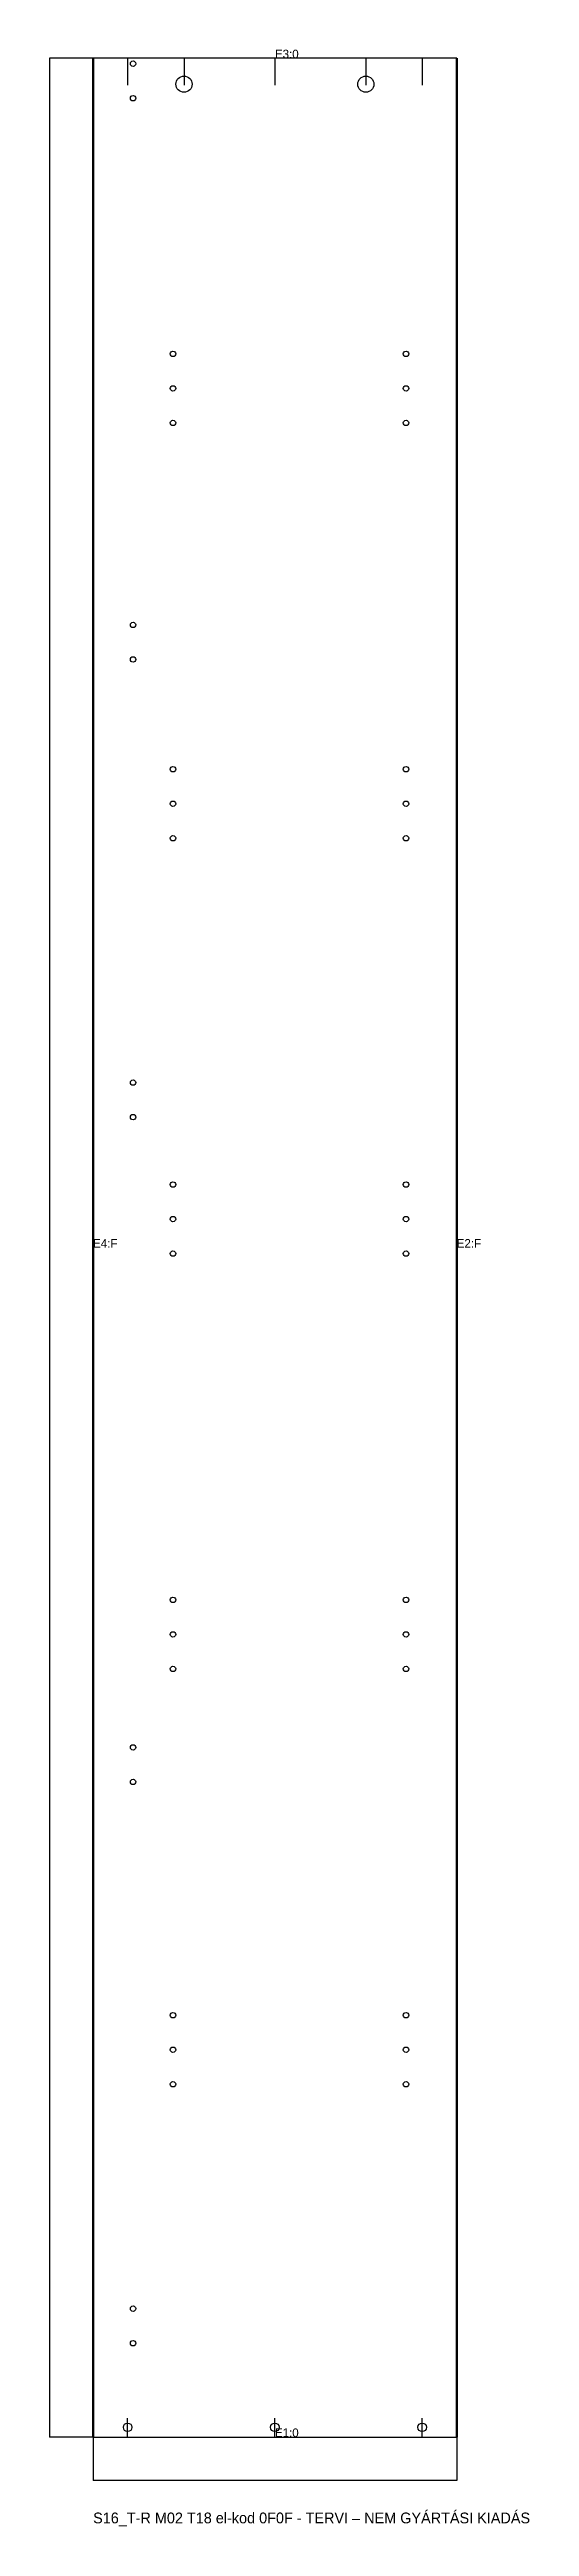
# Model space of a CAD drawing. Header units: millimetres. Extents: x -40 to 404, y -83 to 2213.
import ezdxf

# ---------------------------------------------------------------- set-up
doc = ezdxf.new("R2010")
doc.units = ezdxf.units.MM
for name, color, linetype in [('ELZARAS', 1, 'Continuous'), ('FURAT_B', 4, 'Continuous'), ('FURAT_EL', 3, 'Continuous'), ('KONTUR', 7, 'Continuous'), ('MERET', 8, 'Continuous'), ('SZOVEG', 7, 'Continuous')]:
    doc.layers.add(name, color=color, linetype=linetype)
doc.styles.add('OpenSansCondensed-Light', font='OpenSansCondensed-Light.ttf')
doc.dimstyles.new('EZDXF', dxfattribs={"dimtxt": 0.25, "dimasz": 0.175, "dimexe": 0.375, "dimexo": 0.125, "dimgap": 0.1, "dimtad": 1, "dimlfac": 100, "dimzin": 12, "dimdsep": 46, "dimtxsty": 'OpenSansCondensed-Light', "dimblk": 'ARCHTICK', "dimcen": 2.5, "dimazin": 3, "dimtfac": 0.5, "dimtmove": 2, "dimatfit": 3})

# ---------------------------------------------------------------- blocks, each defined once
blk = doc.blocks.new('_ARCHTICK')
at = {"color": 0, "linetype": 'BYBLOCK', "const_width": 0.15}
blk.add_lwpolyline([(-0.5, -0.5), (0.5, 0.5)], dxfattribs=at)

msp = doc.modelspace()

# ---------------------------------------------------------------- linework, layer by layer
at = {"layer": 'ELZARAS', "lineweight": 70}
for p, q in [((0, 0), (0, 2205)), ((337, 0), (337, 2205))]:
    msp.add_line(p, q, dxfattribs=at)
at = {"layer": 'FURAT_B'}
for centre, radius in [((37, 2200), 2.5), ((84.25, 2181), 7.5), ((252.75, 2181), 7.5), ((37, 2168), 2.5), ((74, 1931), 2.5), ((290, 1931), 2.5), ((74, 1899), 2.5), ((290, 1899), 2.5), ((74, 1867), 2.5), ((290, 1867), 2.5), ((37, 1679.75), 2.5), ((37, 1647.75), 2.5), ((74, 1546), 2.5), ((290, 1546), 2.5), ((74, 1514), 2.5), ((290, 1514), 2.5), ((74, 1482), 2.5), ((290, 1482), 2.5), ((37, 1255.5), 2.5), ((37, 1223.5), 2.5), ((74, 1161), 2.5), ((290, 1161), 2.5), ((74, 1129), 2.5), ((290, 1129), 2.5), ((74, 1097), 2.5), ((290, 1097), 2.5), ((74, 776), 2.5), ((290, 776), 2.5), ((74, 744), 2.5), ((290, 744), 2.5), ((74, 712), 2.5), ((290, 712), 2.5), ((37, 639.25), 2.5), ((37, 607.25), 2.5), ((74, 391), 2.5), ((290, 391), 2.5), ((74, 359), 2.5), ((290, 359), 2.5), ((74, 327), 2.5), ((290, 327), 2.5), ((37, 119), 2.5), ((37, 87), 2.5), ((32, 9), 4), ((168.5, 9), 4), ((305, 9), 4)]:
    msp.add_circle(centre, radius, dxfattribs=at)
at = {"layer": 'FURAT_EL'}
for p, q in [((32, 2205), (32, 2180)), ((84.25, 2205), (84.25, 2180)), ((168.5, 2205), (168.5, 2180)), ((252.75, 2205), (252.75, 2180)), ((305, 2205), (305, 2180)), ((32, 0), (32, 17.5)), ((168.5, 0), (168.5, 17.5)), ((305, 0), (305, 17.5))]:
    msp.add_line(p, q, dxfattribs=at)
at = {"layer": 'KONTUR'}
msp.add_lwpolyline([(0, 0), (337, 0), (337, 2205), (0, 2205)], close=True, dxfattribs=at)

# ---------------------------------------------------------------- texts
at = {"layer": 'SZOVEG'}
for s, height, p in [('E3:0', 8, (168.5, 2205)), ('E4:F', 8, (0, 1102.5)), ('E2:F', 8, (337, 1102.5)), ('E1:0', 8, (168.5, 0)), ('S16_T-R M02 T18 el-kod 0F0F - TERVI – NEM GYÁRTÁSI KIADÁS', 10, (0, -80))]:
    msp.add_text(s, height=height, dxfattribs=at).set_placement(p)

# ---------------------------------------------------------------- dimensions: what is measured, and where the dimension line sits
at = {"layer": 'MERET'}
msp.add_linear_dim(base=(-40, 0), p1=(0, 0), p2=(0, 2205), angle=90, dimstyle='EZDXF', dxfattribs=at).render()
msp.add_linear_dim(base=(0, -40), p1=(0, 0), p2=(337, 0), dimstyle='EZDXF', dxfattribs=at).render()

doc.saveas('drawing.dxf')
